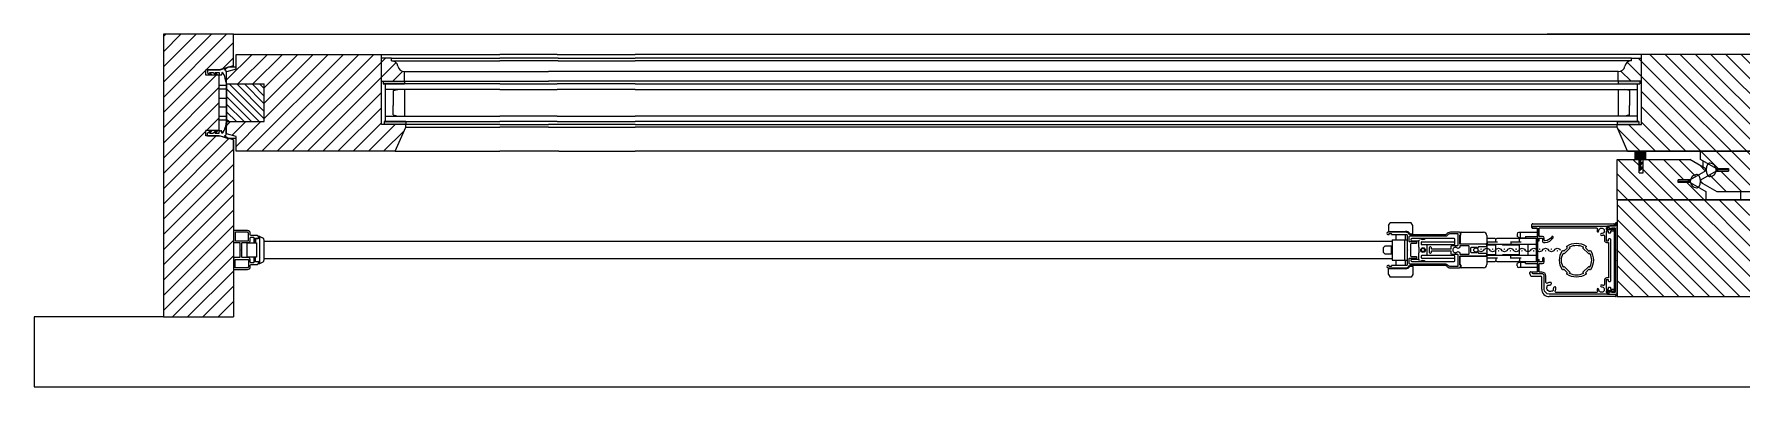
# Model space of a CAD drawing. Header units: inches. Extents: x 1985 to 11287, y 379 to 3234.
# Drawn here: x 8223.79 to 8263.44, y 1878.52 to 1886.7 of the extents above; entities that cross this region are included whole.
import ezdxf

# ---------------------------------------------------------------- set-up
doc = ezdxf.new("R2010")
doc.units = ezdxf.units.IN
doc.header["$MEASUREMENT"] = 0
doc.layers.get('0').update_dxf_attribs({"linetype": 'CONTINUOUS'})
for name, color, linetype in [('glass 99', 6, 'CONTINUOUS'), ('glazing tape 99', 7, 'CONTINUOUS'), ('hardware 99', 94, 'CONTINUOUS'), ('hatch 99', 1, 'CONTINUOUS'), ('screen 99', 4, 'CONTINUOUS'), ('weatherstripping 99', 5, 'CONTINUOUS'), ('wood detail 99', 7, 'CONTINUOUS')]:
    doc.layers.add(name, color=color, linetype=linetype)

# ---------------------------------------------------------------- blocks, each defined once
blk = doc.blocks.new('_Screen01')
for centre in [(5.2, 0.5), (1.7, -0.5)]:
    blk.add_circle(centre, 0.1)
for centre, start, end in [((1.7, -1), 30, 150), ((5.2, 1), 210, 330)]:
    blk.add_arc(centre, 2, start, end)

msp = doc.modelspace()

# ---------------------------------------------------------------- hatches: boundary and pattern name
at = {"layer": 'glazing tape 99'}
h = msp.add_hatch(color=7, dxfattribs=at)
h.paths.add_polyline_path([(8232.392938, 1885.609675), (8231.892938, 1885.609675), (8231.892938, 1885.547175), (8232.392938, 1885.547175)])
h.paths.add_polyline_path([(8232.416438, 1884.672175), (8231.916438, 1884.672175), (8231.916438, 1884.609675), (8232.416438, 1884.609675)])
h = msp.add_hatch(color=7, dxfattribs=at)
h.paths.add_polyline_path([(8261.064936, 1885.609675), (8260.564936, 1885.609675), (8260.564936, 1885.547175), (8261.064936, 1885.547175)])
h.paths.add_polyline_path([(8261.041436, 1884.672175), (8260.541436, 1884.672175), (8260.541436, 1884.609675), (8261.041436, 1884.609675)])
at = {"layer": 'hardware 99'}
h = msp.add_hatch(dxfattribs=at)
h.set_pattern_fill('ANSI31', color=256, style=0)
h.set_pattern_definition([(135, (7909.18051, 589.83061), (0.088388348, 0.088388348), [])])
h.paths.add_polyline_path([(8228.256938, 1884.672175), (8229.131938, 1884.672175), (8229.131938, 1885.547175), (8228.256938, 1885.547175)])
at = {"layer": 'hatch 99'}
h = msp.add_hatch(dxfattribs=at)
h.set_pattern_fill('ANSI31', color=256, scale=2, style=0)
h.set_pattern_definition([(45, (8615.74428, 669.7629), (-0.176776695, 0.176776695), [])])
h.paths.add_polyline_path([(8232.392938, 1885.836175, -0.380557848), (8232.236209, 1885.963987, 0.35125577), (8232.096001, 1886.086175), (8232.083738, 1886.086175), (8232.083738, 1886.148675), (8231.853923, 1886.148675), (8231.853923, 1885.609675), (8232.392938, 1885.609675)], flags=17)
h.paths.add_polyline_path([(8231.853923, 1886.234675), (8228.478938, 1886.234675), (8228.478938, 1885.890928), (8228.256938, 1885.828418), (8228.256938, 1885.547175), (8229.131938, 1885.547175), (8229.131938, 1884.672175), (8228.256938, 1884.672175), (8228.256938, 1884.390933), (8228.478938, 1884.328423), (8228.478938, 1883.984675), (8232.175366, 1883.984675), (8232.416438, 1884.547175), (8232.416438, 1884.609675), (8231.853923, 1884.609675)])
h.paths.add_polyline_path([(8228.088438, 1885.753175), (8227.775938, 1885.753175), (8227.775938, 1885.878175), (8228.088438, 1885.878175), (8228.416438, 1885.96905), (8228.416438, 1886.703425), (8226.791438, 1886.703425), (8226.791438, 1880.140925), (8228.416438, 1880.140925), (8228.416438, 1884.2503), (8228.088438, 1884.341175), (8227.818381, 1884.341175), (8227.775938, 1884.341175), (8227.775938, 1884.466175), (8228.088438, 1884.466175)])
h = msp.add_hatch(dxfattribs=at)
h.set_pattern_fill('ANSI31', color=256, scale=2, style=0)
h.set_pattern_definition([(135, (7913.6805, 589.8306), (0.176776695, 0.176776695), [])])
h.paths.add_polyline_path([(8260.564936, 1885.836175, 0.375199902), (8260.721186, 1885.961175, -0.350781059), (8260.864314, 1886.086175), (8260.877436, 1886.086175), (8260.877436, 1886.148675), (8261.103951, 1886.148675), (8261.103951, 1885.609675), (8260.564936, 1885.609675)], flags=17)
h.paths.add_polyline_path([(8261.103951, 1886.234675), (8264.541436, 1886.234675), (8264.541436, 1883.984675), (8260.782508, 1883.984675), (8260.541436, 1884.547175), (8260.541436, 1884.609675), (8261.103951, 1884.609675)])
h.paths.add_polyline_path([(8262.478936, 1883.797179), (8262.478936, 1883.984675), (8264.541436, 1883.984675), (8264.541436, 1883.047175), (8262.853943, 1883.047175), (8262.478936, 1883.263686), (8262.478936, 1883.313923), (8262.843322, 1883.524301), (8263.124646, 1883.524301), (8263.124646, 1883.586801), (8262.843322, 1883.586801)])
h.paths.add_polyline_path([(8260.541436, 1883.797175), (8261.053789, 1883.797175), (8261.053789, 1883.483569), (8261.147789, 1883.483569), (8261.147789, 1883.797175), (8262.228943, 1883.797175), (8262.603936, 1883.580673), (8262.603936, 1883.530429), (8262.239556, 1883.320054), (8261.958226, 1883.320054), (8261.958226, 1883.257554), (8262.239556, 1883.257554), (8262.603936, 1883.047179), (8262.603936, 1882.859675), (8260.541436, 1882.859675)])
h.paths.add_polyline_path([(8260.541436, 1882.859675), (8263.978922, 1882.859675), (8263.978922, 1881.234675), (8264.541436, 1881.234675), (8264.541436, 1881.172175), (8264.300365, 1880.609675), (8260.541436, 1880.609675)])
h.paths.add_polyline_path([(8263.978922, 1882.773675), (8264.208736, 1882.773675), (8264.208736, 1882.711175), (8264.220999, 1882.711175, -0.35125577), (8264.361207, 1882.588987, 0.380557848), (8264.517936, 1882.461175), (8264.517936, 1882.234675), (8263.978922, 1882.234675)], flags=17)
at = {"layer": 'weatherstripping 99'}
h = msp.add_hatch(dxfattribs=at)
h.set_pattern_fill('ANSI36', color=256, scale=0.125, angle=315, style=0)
h.set_pattern_definition([(90, (6670.988337, 2071.619478), (0.015625, 0.02734375), [0.0390625, -0.0078125, 0, -0.0078125])])
h.paths.add_polyline_path([(8261.210289, 1883.981509), (8261.210289, 1883.827069), (8260.960289, 1883.827069), (8260.960289, 1883.994611)])
msp.add_hatch(color=256, dxfattribs=at).paths.add_polyline_path([(8261.210289, 1883.827069), (8261.210289, 1883.796095), (8261.114768, 1883.796077), (8261.085041, 1883.762487), (8261.085041, 1883.702693), (8261.147289, 1883.746229), (8261.147289, 1883.717932), (8261.085041, 1883.674396), (8261.085041, 1883.595508), (8261.147289, 1883.639044), (8261.147289, 1883.610747), (8261.068541, 1883.544222), (8261.053789, 1883.544222), (8261.053789, 1883.796065), (8260.960289, 1883.796047), (8260.960289, 1883.827069)])

# ---------------------------------------------------------------- linework, layer by layer
at = {"layer": 'glass 99', "color": 6}
for p, q in [((8234.599212, 1885.547175), (8231.892938, 1885.547175)), ((8231.947623, 1884.672175), (8231.947623, 1885.547175)), ((8234.599212, 1885.547175), (8235.931306, 1885.547175)), ((8237.745542, 1885.547175), (8235.931306, 1885.547175)), ((8237.745542, 1885.547175), (8261.064936, 1885.547175)), ((8261.010251, 1884.672175), (8261.010251, 1885.547175)), ((8234.599212, 1885.422175), (8231.947623, 1885.422175)), ((8232.128557, 1885.392184), (8232.23634, 1885.422175)), ((8232.128557, 1885.392184), (8232.128557, 1885.047175)), ((8232.392938, 1885.422175), (8232.392938, 1884.797175)), ((8234.599212, 1885.422175), (8235.931306, 1885.422175)), ((8237.745542, 1885.422175), (8235.931306, 1885.422175)), ((8237.745542, 1885.422175), (8261.010251, 1885.422175)), ((8260.562562, 1885.422175), (8260.562562, 1884.797175)), ((8260.826942, 1885.392184), (8260.71916, 1885.422175)), ((8260.826942, 1885.392184), (8260.826942, 1885.047175)), ((8231.947623, 1884.797175), (8234.599212, 1884.797175)), ((8232.128557, 1884.827167), (8232.128557, 1885.047175)), ((8232.128557, 1884.827167), (8232.23634, 1884.797175)), ((8235.931306, 1884.797175), (8234.599212, 1884.797175)), ((8235.931306, 1884.797175), (8237.745542, 1884.797175)), ((8261.010251, 1884.797175), (8237.745542, 1884.797175)), ((8260.826942, 1884.827167), (8260.71916, 1884.797175)), ((8260.826942, 1884.827167), (8260.826942, 1885.047175)), ((8231.916438, 1884.672175), (8234.599212, 1884.672175)), ((8235.931306, 1884.672175), (8234.599212, 1884.672175)), ((8235.931306, 1884.672175), (8237.745542, 1884.672175)), ((8261.041436, 1884.672175), (8237.745542, 1884.672175))]:
    msp.add_line(p, q, dxfattribs=at)
at = {"layer": 'glazing tape 99', "color": 7}
for p, q in [((8231.892938, 1885.609675), (8231.892938, 1885.547175)), ((8232.392938, 1885.609675), (8232.392938, 1885.547175)), ((8260.564936, 1885.609675), (8260.564936, 1885.547175)), ((8261.064936, 1885.609675), (8261.064936, 1885.547175))]:
    msp.add_line(p, q, dxfattribs=at)
at = {"layer": 'glazing tape 99'}
for p, q in [((8231.892938, 1885.547175), (8232.392938, 1885.547175)), ((8260.564936, 1885.547175), (8261.064936, 1885.547175)), ((8231.916438, 1884.672175), (8231.916438, 1884.609675)), ((8232.416438, 1884.672175), (8231.916438, 1884.672175)), ((8232.416438, 1884.672175), (8232.416438, 1884.609675)), ((8260.541436, 1884.672175), (8260.541436, 1884.609675)), ((8260.541436, 1884.672175), (8261.041436, 1884.672175)), ((8261.041436, 1884.672175), (8261.041436, 1884.609675))]:
    msp.add_line(p, q, dxfattribs=at)
at = {"layer": 'hardware 99'}
for p, q in [((8228.478938, 1885.934675), (8228.292366, 1885.934675)), ((8228.256938, 1885.547175), (8228.256938, 1884.672175)), ((8228.256938, 1885.514675), (8228.088438, 1885.514675)), ((8228.256938, 1885.424675), (8228.088438, 1885.424675)), ((8228.256938, 1885.209675), (8228.088438, 1885.209675)), ((8228.256938, 1885.009675), (8228.088438, 1885.009675)), ((8228.256938, 1884.794675), (8228.088438, 1884.794675)), ((8228.256938, 1884.704675), (8228.088438, 1884.704675)), ((8228.478938, 1884.284675), (8228.292366, 1884.284675))]:
    msp.add_line(p, q, dxfattribs=at)
at = {"layer": 'screen 99'}
for p, q in [((8228.928248, 1881.960066), (8228.99124, 1881.960066)), ((8228.928248, 1881.960066), (8228.928248, 1881.861641)), ((8229.010925, 1881.979751), (8229.010925, 1881.995499)), ((8229.027727, 1882.006204), (8229.094937, 1881.974863)), ((8229.03061, 1881.397075), (8229.03061, 1881.987625)), ((8255.229503, 1882.263215), (8255.268873, 1882.32227)), ((8255.229503, 1882.263215), (8255.229503, 1882.137231)), ((8255.241314, 1882.12542), (8255.62714, 1882.12542)), ((8255.760998, 1882.32227), (8255.268873, 1882.32227)), ((8255.406668, 1882.12542), (8255.406668, 1882.105735)), ((8255.406668, 1882.050617), (8255.406668, 1881.92857)), ((8255.623203, 1882.12542), (8255.623203, 1882.105735)), ((8255.623203, 1882.050617), (8255.623203, 1881.92857)), ((8255.74623, 1882.066365), (8255.788557, 1882.066365)), ((8255.800368, 1882.263215), (8255.760998, 1882.32227)), ((8256.757059, 1881.956129), (8255.772809, 1881.956129)), ((8255.800368, 1882.078176), (8255.800368, 1882.263215)), ((8256.879106, 1882.105735), (8257.43816, 1882.105735)), ((8256.894854, 1882.019121), (8256.894854, 1881.853767)), ((8256.914539, 1882.045532), (8256.914539, 1882.08605)), ((8257.5169, 1882.026995), (8257.5169, 1881.357705)), ((8257.706796, 1881.956129), (8257.5169, 1881.956129)), ((8258.257976, 1881.956129), (8257.746166, 1881.956129)), ((8258.218606, 1882.062428), (8258.218606, 1882.003373)), ((8258.277661, 1881.971877), (8258.218606, 1882.003373)), ((8258.691046, 1882.101798), (8258.257976, 1882.101798)), ((8258.277661, 1881.971877), (8258.415456, 1881.971877)), ((8258.297346, 1881.971877), (8258.297346, 1882.101798)), ((8258.651676, 1881.960066), (8258.297346, 1881.960066)), ((8258.30522, 1881.971877), (8258.30522, 1881.960066)), ((8258.364275, 1881.960066), (8258.364275, 1881.971877)), ((8258.415456, 1882.003373), (8258.691046, 1882.003373)), ((8258.415456, 1882.003373), (8258.415456, 1881.971877)), ((8258.561125, 1882.215971), (8258.561125, 1882.2829)), ((8258.58081, 1882.302585), (8260.462696, 1882.302585)), ((8258.58081, 1882.196286), (8258.691046, 1882.196286)), ((8258.691046, 1882.196286), (8258.691046, 1881.188414)), ((8258.691046, 1881.200225), (8258.691046, 1882.184475)), ((8260.320964, 1882.255341), (8260.373555, 1882.255341)), ((8260.320964, 1882.255341), (8260.320964, 1882.172664)), ((8260.320964, 1882.172664), (8260.454822, 1882.172664)), ((8260.464412, 1882.26329), (8260.373555, 1882.255341)), ((8260.474507, 1882.152979), (8260.474507, 1880.759281)), ((8228.731398, 1881.841956), (8228.731398, 1881.542744)), ((8228.751083, 1881.861641), (8228.95187, 1881.861641)), ((8228.95187, 1881.861641), (8228.95187, 1881.523059)), ((8229.129035, 1881.46336), (8229.129035, 1881.921341)), ((8255.119267, 1881.751405), (8255.158637, 1881.790775)), ((8255.119267, 1881.633295), (8255.158637, 1881.593925)), ((8255.296432, 1881.790775), (8255.296432, 1881.593925)), ((8255.320054, 1881.92857), (8255.320054, 1881.45613)), ((8255.320054, 1881.92857), (8255.66651, 1881.92857)), ((8255.607455, 1881.92857), (8255.607455, 1881.45613)), ((8255.753124, 1881.936444), (8255.753124, 1881.92857)), ((8255.772809, 1881.908885), (8255.930289, 1881.908885)), ((8255.930289, 1881.908885), (8255.950255, 1881.92857)), ((8255.930289, 1881.908885), (8255.930289, 1881.759279)), ((8255.946037, 1881.759279), (8255.930289, 1881.759279)), ((8255.930289, 1881.625421), (8255.930289, 1881.475815)), ((8255.930289, 1881.625421), (8255.946037, 1881.625421)), ((8255.946037, 1881.625421), (8255.946037, 1881.759279)), ((8255.989344, 1881.861641), (8255.989344, 1881.838019)), ((8256.009029, 1881.881326), (8256.757059, 1881.881326)), ((8256.009029, 1881.818334), (8256.757059, 1881.818334)), ((8256.757059, 1881.566366), (8256.009029, 1881.566366)), ((8256.127139, 1881.566366), (8256.127139, 1881.818334)), ((8256.776744, 1881.838019), (8256.776744, 1881.936444)), ((8256.914539, 1881.834082), (8257.497215, 1881.834082)), ((8258.651676, 1881.818334), (8257.5169, 1881.818334)), ((8257.726481, 1881.806523), (8257.5169, 1881.806523)), ((8257.726481, 1881.578177), (8257.5169, 1881.578177)), ((8258.651676, 1881.566366), (8257.5169, 1881.566366)), ((8257.525694, 1881.8892), (8257.525694, 1881.838019)), ((8257.525694, 1881.881326), (8257.765851, 1881.881326)), ((8257.726481, 1881.881326), (8257.726481, 1881.936444)), ((8257.726481, 1881.566366), (8257.726481, 1881.818334)), ((8257.876087, 1881.818334), (8257.876087, 1881.806523)), ((8258.277661, 1881.806523), (8257.876087, 1881.806523)), ((8258.277661, 1881.578177), (8257.876087, 1881.578177)), ((8257.876087, 1881.578177), (8257.876087, 1881.566366)), ((8258.076874, 1881.8892), (8258.076874, 1881.838019)), ((8258.076874, 1881.881326), (8258.317031, 1881.881326)), ((8258.277661, 1881.881326), (8258.277661, 1881.940381)), ((8258.277661, 1881.566366), (8258.277661, 1881.818334)), ((8258.474511, 1881.566366), (8258.474511, 1881.818334)), ((8258.671361, 1881.444319), (8258.671361, 1881.940381)), ((8258.707403, 1881.908885), (8258.730416, 1881.908885)), ((8228.95187, 1881.523059), (8228.751083, 1881.523059)), ((8228.928248, 1881.424634), (8228.928248, 1881.523059)), ((8228.928248, 1881.424634), (8228.99124, 1881.424634)), ((8229.010925, 1881.404949), (8229.010925, 1881.389201)), ((8229.027727, 1881.378497), (8229.094937, 1881.409838)), ((8255.229503, 1881.121485), (8255.229503, 1881.247469)), ((8255.62714, 1881.25928), (8255.241314, 1881.25928)), ((8255.320054, 1881.45613), (8255.66651, 1881.45613)), ((8255.406668, 1881.45613), (8255.406668, 1881.334083)), ((8255.406668, 1881.278965), (8255.406668, 1881.25928)), ((8255.623203, 1881.45613), (8255.623203, 1881.334083)), ((8255.623203, 1881.278965), (8255.623203, 1881.25928)), ((8255.74623, 1881.318335), (8255.788557, 1881.318335)), ((8255.753124, 1881.45613), (8255.753124, 1881.448256)), ((8255.930289, 1881.475815), (8255.772809, 1881.475815)), ((8255.772809, 1881.428571), (8256.757059, 1881.428571)), ((8255.800368, 1881.306524), (8255.800368, 1881.121485)), ((8255.930289, 1881.475815), (8255.950255, 1881.45613)), ((8255.989344, 1881.546681), (8255.989344, 1881.523059)), ((8256.009029, 1881.503374), (8256.757059, 1881.503374)), ((8256.776744, 1881.448256), (8256.776744, 1881.546681)), ((8257.43816, 1881.278965), (8256.879106, 1881.278965)), ((8256.894854, 1881.365579), (8256.894854, 1881.530933)), ((8256.914539, 1881.550618), (8257.497215, 1881.550618)), ((8256.914539, 1881.339169), (8256.914539, 1881.29865)), ((8257.5169, 1881.428571), (8257.706796, 1881.428571)), ((8257.525694, 1881.4955), (8257.525694, 1881.546681)), ((8257.765851, 1881.503374), (8257.525694, 1881.503374)), ((8257.726481, 1881.503374), (8257.726481, 1881.448256)), ((8257.746166, 1881.428571), (8258.257976, 1881.428571)), ((8258.076874, 1881.4955), (8258.076874, 1881.546681)), ((8258.317031, 1881.503374), (8258.076874, 1881.503374)), ((8258.277661, 1881.412823), (8258.218606, 1881.381327)), ((8258.218606, 1881.322272), (8258.218606, 1881.381327)), ((8258.691046, 1881.282902), (8258.257976, 1881.282902)), ((8258.277661, 1881.503374), (8258.277661, 1881.444319)), ((8258.277661, 1881.412823), (8258.415456, 1881.412823)), ((8258.297346, 1881.424634), (8258.651676, 1881.424634)), ((8258.297346, 1881.412823), (8258.297346, 1881.282902)), ((8258.30522, 1881.424634), (8258.30522, 1881.412823)), ((8258.364275, 1881.412823), (8258.364275, 1881.424634)), ((8258.415456, 1881.381327), (8258.415456, 1881.412823)), ((8258.415456, 1881.381327), (8258.691046, 1881.381327)), ((8258.513881, 1881.14117), (8258.513881, 1881.168729)), ((8258.533566, 1881.188414), (8258.691046, 1881.188414)), ((8258.707403, 1881.475815), (8258.730416, 1881.475815)), ((8255.229503, 1881.121485), (8255.268873, 1881.06243)), ((8255.760998, 1881.06243), (8255.268873, 1881.06243)), ((8255.800368, 1881.121485), (8255.760998, 1881.06243)), ((8258.572936, 1881.082115), (8258.769786, 1881.082115)), ((8258.789471, 1880.78684), (8258.789471, 1881.06243)), ((8260.502066, 1880.609675), (8258.966636, 1880.609675)), ((8260.320964, 1880.739596), (8260.320964, 1880.656919)), ((8260.320964, 1880.739596), (8260.454822, 1880.739596)), ((8260.412925, 1880.656919), (8260.320964, 1880.656919)), ((8260.503782, 1880.64897), (8260.412925, 1880.656919))]:
    msp.add_line(p, q, dxfattribs=at)
for points in [[(8228.829823, 1881.987625), (8228.881004, 1881.987625, -0.414213562), (8228.892815, 1881.975814), (8228.892815, 1881.877389, 0.414213562), (8228.900689, 1881.869515), (8228.920374, 1881.869515, 0.414213562), (8228.928248, 1881.877389), (8228.928248, 1881.956129, -0.414213562), (8228.940059, 1881.96794), (8228.995177, 1881.96794, 0.414213562), (8229.006988, 1881.979751), (8229.006988, 1881.987625, 0.414213562), (8228.967618, 1882.026995), (8228.829823, 1882.026995, -0.414213562), (8228.810138, 1882.04668), (8228.810138, 1882.078176, 0.414213562), (8228.743209, 1882.145105), (8228.443997, 1882.145105, 0.414213562), (8228.416438, 1882.117546), (8228.416438, 1881.897074, 0.414213562), (8228.443997, 1881.869515), (8228.554233, 1881.869515, -0.414213562), (8228.566044, 1881.857704), (8228.566044, 1881.526996, -0.414213562), (8228.554233, 1881.515185), (8228.443997, 1881.515185, 0.414213562), (8228.416438, 1881.487626), (8228.416438, 1881.267154, 0.414213562), (8228.443997, 1881.239595), (8228.743209, 1881.239595, 0.414213562), (8228.810138, 1881.306524), (8228.810138, 1881.33802, -0.414213562), (8228.829823, 1881.357705), (8228.967618, 1881.357705, 0.414213562), (8229.006988, 1881.397075), (8229.006988, 1881.404949, 0.414213562), (8228.995177, 1881.41676), (8228.940059, 1881.41676, -0.414213562), (8228.928248, 1881.428571), (8228.928248, 1881.507311, 0.414213562), (8228.920374, 1881.515185), (8228.900689, 1881.515185, 0.414213562), (8228.892815, 1881.507311), (8228.892815, 1881.408886, -0.414213562), (8228.881004, 1881.397075), (8228.821949, 1881.397075, -0.414213562), (8228.810138, 1881.408886), (8228.810138, 1881.475815, 0.414213562), (8228.770768, 1881.515185), (8228.625099, 1881.515185, -0.414213562), (8228.613288, 1881.526996), (8228.613288, 1881.674493, 0.131652498), (8228.612233, 1881.67843), (8228.606469, 1881.688413, -0.267949192), (8228.606469, 1881.696287), (8228.612233, 1881.706271, 0.131652498), (8228.613288, 1881.710208), (8228.613288, 1881.857704, -0.414213562), (8228.625099, 1881.869515), (8228.770768, 1881.869515, 0.414213562), (8228.810138, 1881.908885), (8228.810138, 1881.975814, -0.414213562), (8228.821949, 1881.987625), (8228.881004, 1881.987625)], [(8258.707403, 1881.908885), (8258.692101, 1881.935389, -0.131652498), (8258.691046, 1881.939326), (8258.691046, 1882.184475, 0.414213562), (8258.679235, 1882.196286), (8258.592621, 1882.196286, -0.414213562), (8258.572936, 1882.215971), (8258.572936, 1882.223845, -0.414213562), (8258.592621, 1882.24353), (8260.293405, 1882.24353, -0.939220534), (8260.295866, 1882.204315, 0.377964473), (8260.285531, 1882.192596), (8260.285531, 1882.176601, 0.414213562), (8260.297342, 1882.16479), (8260.419389, 1882.16479, 0.414213562), (8260.427263, 1882.172664), (8260.427263, 1882.188412, -0.414213562), (8260.435137, 1882.196286), (8260.443011, 1882.196286, -0.414213562), (8260.482381, 1882.156916), (8260.482381, 1882.141168, -0.414213562), (8260.47057, 1882.129357), (8260.395767, 1882.129357, 0.414213562), (8260.383956, 1882.117546), (8260.383956, 1882.093924, -0.414213562), (8260.372145, 1882.082113), (8260.356397, 1882.082113, -0.414213562), (8260.344586, 1882.093924), (8260.344586, 1882.117546, 0.414213562), (8260.332775, 1882.129357), (8260.297342, 1882.129357, 0.414213562), (8260.285531, 1882.117546), (8260.285531, 1881.920696, 0.414213562), (8260.297342, 1881.908885), (8260.332775, 1881.908885, 0.414213562), (8260.344586, 1881.920696), (8260.344586, 1881.944318, -0.414213562), (8260.356397, 1881.956129), (8260.372145, 1881.956129, -0.414213562), (8260.383956, 1881.944318), (8260.383956, 1880.967942, -0.414213562), (8260.372145, 1880.956131), (8260.356397, 1880.956131, -0.414213562), (8260.344586, 1880.967942), (8260.344586, 1880.991564, 0.414213562), (8260.332775, 1881.003375), (8260.297342, 1881.003375, 0.414213562), (8260.285531, 1880.991564), (8260.285531, 1880.794714, 0.414213562), (8260.297342, 1880.782903), (8260.332775, 1880.782903, 0.414213562), (8260.344586, 1880.794714), (8260.344586, 1880.818336, -0.414213562), (8260.356397, 1880.830147), (8260.372145, 1880.830147, -0.414213562), (8260.383956, 1880.818336), (8260.383956, 1880.794714, 0.414213562), (8260.395767, 1880.782903), (8260.47057, 1880.782903, -0.414213562), (8260.482381, 1880.771092), (8260.482381, 1880.755344, -0.414213562), (8260.443011, 1880.715974), (8260.435137, 1880.715974, -0.414213562), (8260.427263, 1880.723848), (8260.427263, 1880.739596, 0.414213562), (8260.419389, 1880.74747), (8260.297342, 1880.74747, 0.414213562), (8260.285531, 1880.735659), (8260.285531, 1880.719664, 0.377964473), (8260.295866, 1880.707946, -0.939220534), (8260.293405, 1880.66873), (8258.966636, 1880.66873, -0.414213562), (8258.848526, 1880.78684), (8258.848526, 1881.082115, 0.414213562), (8258.789471, 1881.14117), (8258.592621, 1881.14117, -0.414213562), (8258.572936, 1881.160855), (8258.572936, 1881.168729, -0.414213562), (8258.592621, 1881.188414), (8258.679235, 1881.188414, 0.414213562), (8258.691046, 1881.200225), (8258.691046, 1881.445374, -0.131652498), (8258.692101, 1881.449311), (8258.707403, 1881.475815)], [(8258.730416, 1881.908885), (8258.730416, 1881.956129, -0.414213562), (8258.742227, 1881.96794), (8258.797345, 1881.96794, -0.414213562), (8258.809156, 1881.956129), (8258.809156, 1881.8892, 0.414213562), (8258.828841, 1881.869515), (8258.868211, 1881.869515, 0.267949192), (8259.055736, 1881.977783, 1), (8259.021641, 1881.997468, -0.267949192), (8258.868211, 1881.908885), (8258.860337, 1881.908885, -0.414213562), (8258.848526, 1881.920696), (8258.848526, 1881.96794, 0.414213562), (8258.809156, 1882.00731), (8258.742227, 1882.00731, -0.414213562), (8258.730416, 1882.019121), (8258.730416, 1882.192349, -0.414213562), (8258.742227, 1882.20416), (8260.064568, 1882.20416, -0.533909272), (8260.082769, 1882.176976, 0.104861434), (8260.07494, 1882.134405, 1), (8260.114296, 1882.135472, -2.509845705), (8260.177473, 1882.072295, 1), (8260.176406, 1882.032939, 0.104861434), (8260.218977, 1882.040768, -0.533909272), (8260.246161, 1882.022567), (8260.246161, 1881.920696, 0.414213562), (8260.297342, 1881.869515), (8260.332775, 1881.869515, -0.414213562), (8260.344586, 1881.857704), (8260.344586, 1881.054556, -0.414213562), (8260.332775, 1881.042745), (8260.297342, 1881.042745, 0.414213562)], [(8260.297342, 1881.042745, 0.414213562), (8260.246161, 1880.991564), (8260.246161, 1880.889693, -0.533909272), (8260.218977, 1880.871493, 0.104861434), (8260.176406, 1880.879322, 1), (8260.177473, 1880.839966, -2.509845705), (8260.114296, 1880.776789, 1), (8260.07494, 1880.777856, 0.104861434), (8260.082769, 1880.735284, -0.533909272), (8260.064568, 1880.7081), (8259.118137, 1880.7081, -0.582317023), (8259.101238, 1880.73788, 0.158043159), (8259.119655, 1880.818359, 0.465926262), (8259.094952, 1880.835633), (8259.075587, 1880.830444, 0.353997292), (8259.061023, 1880.810408, -0.121062731), (8259.054315, 1880.775344, 0.159587181), (8259.052928, 1880.763169, -0.538815906), (8259.029678, 1880.739919, 0.159587181), (8259.017503, 1880.738531, -0.695482376), (8258.918327, 1880.837707, 0.159587181), (8258.919715, 1880.849882, -0.538815906), (8258.942965, 1880.873132, 0.159587181), (8258.95514, 1880.874519, -0.121062731), (8258.990204, 1880.881228, 0.353997292), (8259.01024, 1880.895791), (8259.015429, 1880.915157, 0.465926262), (8258.998155, 1880.939859, 0.158043159), (8258.917676, 1880.921442, -0.582317023), (8258.887896, 1880.938341), (8258.887896, 1881.082115, 0.414213562), (8258.789471, 1881.18054), (8258.742227, 1881.18054, -0.414213562), (8258.730416, 1881.192351), (8258.730416, 1881.365579, -0.414213562), (8258.742227, 1881.37739), (8258.809156, 1881.37739, 0.414213562), (8258.848526, 1881.41676), (8258.848526, 1881.4955, 1), (8258.809156, 1881.4955), (8258.809156, 1881.428571, -0.414213562), (8258.797345, 1881.41676), (8258.742227, 1881.41676, -0.414213562), (8258.730416, 1881.428571), (8258.730416, 1881.475815, -0.414213562)]]:
    msp.add_lwpolyline(points, format="xyb", dxfattribs=at)
for points in [[(8228.743209, 1882.105735), (8228.467619, 1882.105735, 0.414213562), (8228.455808, 1882.093924), (8228.455808, 1881.920696, 0.414213562), (8228.467619, 1881.908885), (8228.758957, 1881.908885, 0.414213562), (8228.770768, 1881.920696), (8228.770768, 1882.078176, 0.414213562)], [(8257.16257, 1881.625421, -0.414213562), (8257.142885, 1881.645106), (8257.142885, 1881.739594, -0.414213562), (8257.16257, 1881.759279), (8257.270446, 1881.759279, -0.323907171), (8257.281666, 1881.751159, 0.852497554), (8257.32005, 1881.757311), (8257.32005, 1881.763216, -0.414213562), (8257.331861, 1881.775027), (8257.505089, 1881.775027, 0.414213562), (8257.5169, 1881.786838), (8257.5169, 1881.798649, 0.414213562), (8257.489341, 1881.826208), (8256.906665, 1881.826208, -0.414213562), (8256.88698, 1881.845893), (8256.88698, 1882.027326, -0.365977382), (8256.896822, 1882.038972, 0.365977382), (8256.906665, 1882.050617), (8256.906665, 1882.078176, 0.414213562), (8256.879106, 1882.105735), (8256.670445, 1882.105735, 0.245392684), (8256.573518, 1882.055117, -0.245392684), (8256.557363, 1882.04668), (8255.740222, 1882.04668, -0.245392684), (8255.724067, 1882.055117, 0.245392684), (8255.62714, 1882.105735), (8255.221629, 1882.105735, 1), (8255.221629, 1882.050617), (8255.241314, 1882.050617, 0.414213562), (8255.249188, 1882.058491), (8255.249188, 1882.066365, -0.414213562), (8255.257062, 1882.074239), (8255.292495, 1882.074239, -0.414213562), (8255.300369, 1882.066365), (8255.300369, 1882.058491, 0.414213562), (8255.308243, 1882.050617), (8255.654699, 1882.050617, -0.414213562), (8255.66651, 1882.038806), (8255.66651, 1881.710208, 0.131652498), (8255.667565, 1881.706271), (8255.673329, 1881.696287, -0.267949192), (8255.673329, 1881.688413), (8255.667565, 1881.67843, 0.131652498), (8255.66651, 1881.674493), (8255.66651, 1881.345894, -0.414213562), (8255.654699, 1881.334083), (8255.308243, 1881.334083, 0.414213562), (8255.300369, 1881.326209), (8255.300369, 1881.318335, -0.414213562), (8255.292495, 1881.310461), (8255.257062, 1881.310461, -0.414213562), (8255.249188, 1881.318335), (8255.249188, 1881.326209, 0.414213562), (8255.241314, 1881.334083), (8255.221629, 1881.334083, 1), (8255.221629, 1881.278965), (8255.62714, 1881.278965, 0.245392684), (8255.724067, 1881.329584, -0.245392684), (8255.740222, 1881.33802), (8256.557363, 1881.33802, -0.245392684), (8256.573518, 1881.329584, 0.245392684), (8256.670445, 1881.278965), (8256.879106, 1881.278965, 0.414213562), (8256.906665, 1881.306524), (8256.906665, 1881.334083, 0.365977382), (8256.896822, 1881.345729, -0.365977382), (8256.88698, 1881.357375), (8256.88698, 1881.538807, -0.414213562), (8256.906665, 1881.558492), (8257.489341, 1881.558492, 0.414213562), (8257.5169, 1881.586051), (8257.5169, 1881.597862, 0.414213562), (8257.505089, 1881.609673), (8257.331861, 1881.609673, -0.414213562), (8257.32005, 1881.621484), (8257.32005, 1881.62739, 0.852497554), (8257.281666, 1881.633541, -0.323907171), (8257.270446, 1881.625421)], [(8256.851547, 1882.058491, 0.414213562), (8256.839736, 1882.070302), (8256.670445, 1882.070302, 0.245392684), (8256.602596, 1882.034869, -0.245392684), (8256.557363, 1882.011247), (8255.717691, 1882.011247, 0.414213562), (8255.70588, 1881.999436), (8255.70588, 1881.899043, 0.414213562), (8255.717691, 1881.887232), (8255.867297, 1881.887232, -0.414213562), (8255.886982, 1881.867547), (8255.886982, 1881.859673, -0.414213562), (8255.867297, 1881.839988), (8255.757061, 1881.839988, 0.414213562), (8255.74525, 1881.828177), (8255.74525, 1881.556524, 0.414213562), (8255.757061, 1881.544713), (8255.867297, 1881.544713, -0.414213562), (8255.886982, 1881.525028), (8255.886982, 1881.517154, -0.414213562), (8255.867297, 1881.497469), (8255.717691, 1881.497469, 0.414213562), (8255.70588, 1881.485658), (8255.70588, 1881.385264, 0.414213562), (8255.717691, 1881.373453), (8256.557363, 1881.373453, -0.245392684), (8256.602596, 1881.349831, 0.245392684), (8256.670445, 1881.314398), (8256.839736, 1881.314398, 0.414213562), (8256.851547, 1881.326209), (8256.851547, 1881.57424, 0.414213562), (8256.839736, 1881.586051), (8256.709815, 1881.586051, -0.414213562), (8256.69013, 1881.605736), (8256.69013, 1881.654949, 0.414213562), (8256.678319, 1881.66676), (8256.237375, 1881.66676, 0.414213562), (8256.225564, 1881.654949), (8256.225564, 1881.633295, -1), (8256.186194, 1881.633295), (8256.186194, 1881.751405, -1), (8256.225564, 1881.751405), (8256.225564, 1881.729752, 0.414213562), (8256.237375, 1881.717941), (8256.678319, 1881.717941, 0.414213562), (8256.69013, 1881.729752), (8256.69013, 1881.778964, -0.414213562), (8256.709815, 1881.798649), (8256.839736, 1881.798649, 0.414213562), (8256.851547, 1881.81046)], [(8260.513877, 1880.66873, 0.414213562), (8260.541436, 1880.696289), (8260.541436, 1882.310459, 0.414213562), (8260.529625, 1882.32227), (8260.513877, 1882.32227, 0.414213562), (8260.502066, 1882.310459), (8260.502066, 1882.255341, -0.414213562), (8260.490255, 1882.24353), (8260.364271, 1882.24353, 0.855700792), (8260.358258, 1882.205101), (8260.40911, 1882.188789, 0.50834698), (8260.419389, 1882.196286), (8260.419389, 1882.200223, -0.414213562), (8260.427263, 1882.208097), (8260.482381, 1882.208097, -0.414213562), (8260.494192, 1882.196286), (8260.494192, 1881.710208, 0.131652498), (8260.495247, 1881.706271), (8260.501011, 1881.696287, -0.267949192), (8260.501011, 1881.688413), (8260.495247, 1881.67843, 0.131652498), (8260.494192, 1881.674493), (8260.494192, 1881.473988, 0.131652498), (8260.495247, 1881.470051), (8260.501011, 1881.460067, -0.267949192), (8260.501011, 1881.452193), (8260.495247, 1881.44221, 0.131652498), (8260.494192, 1881.438273), (8260.494192, 1880.715974, -0.414213562), (8260.482381, 1880.704163), (8260.427263, 1880.704163, -0.414213562), (8260.419389, 1880.712037), (8260.419389, 1880.715974, 0.50834698), (8260.40911, 1880.723472), (8260.358258, 1880.70716, 0.855700792), (8260.364271, 1880.66873)], [(8256.807615, 1881.632311, 0.125502335), (8256.83404, 1881.648771, -0.345430296), (8256.858096, 1881.652201), (8256.881074, 1881.638934, -0.267949192), (8256.88698, 1881.628706), (8256.88698, 1881.605736, 0.414213562), (8256.898791, 1881.593925), (8257.091704, 1881.593925, 0.414213562), (8257.103515, 1881.605736), (8257.103515, 1881.778964, 0.414213562), (8257.091704, 1881.790775), (8256.898791, 1881.790775, 0.414213562), (8256.88698, 1881.778964), (8256.88698, 1881.755995, -0.267949192), (8256.881074, 1881.745767), (8256.857725, 1881.732286, -0.34688676), (8256.834266, 1881.735692, 0.126823654), (8256.807615, 1881.75239, 0.774596669), (8256.769495, 1881.75239, 0.731722677), (8256.769495, 1881.632311, 0.774596669)], [(8259.818449, 1881.130918, -0.308651193), (8259.374663, 1881.130918, -0.470000501), (8259.372968, 1881.149026), (8259.380806, 1881.156863, 0.414213562), (8259.380806, 1881.173567), (8259.313992, 1881.24038, 0.414213562), (8259.297289, 1881.24038), (8259.289452, 1881.232542, -0.470000501), (8259.271344, 1881.234237, -0.308651193), (8259.271344, 1881.678024, -0.470000501), (8259.289452, 1881.679718), (8259.297289, 1881.671881, 0.414213562), (8259.313992, 1881.671881), (8259.380806, 1881.738694, 0.414213562), (8259.380806, 1881.755397), (8259.372968, 1881.763235, -0.470000501), (8259.374663, 1881.781343, -0.308651193), (8259.818449, 1881.781343, -0.470000501), (8259.820144, 1881.763235), (8259.812307, 1881.755397, 0.414213562), (8259.812307, 1881.738694), (8259.87912, 1881.671881, 0.414213562), (8259.895823, 1881.671881), (8259.903661, 1881.679718, -0.470000501), (8259.921769, 1881.678024, -0.308651193), (8259.921769, 1881.234237, -0.470000501), (8259.903661, 1881.232542), (8259.895823, 1881.24038, 0.414213562), (8259.87912, 1881.24038), (8259.812307, 1881.173567, 0.414213562), (8259.812307, 1881.156863), (8259.820144, 1881.149026, -0.470000501)], [(8259.440874, 1881.146623, -0.511162443), (8259.438845, 1881.159225), (8259.444835, 1881.165215, 0.414213562), (8259.444835, 1881.176351), (8259.316776, 1881.304409, 0.414213562), (8259.305641, 1881.304409), (8259.299651, 1881.298419, -0.511162443), (8259.287049, 1881.300448, -0.23733328), (8259.287049, 1881.611812, -0.511162443), (8259.299651, 1881.613842), (8259.305641, 1881.607852, 0.414213562), (8259.316776, 1881.607852), (8259.444835, 1881.73591, 0.414213562), (8259.444835, 1881.747046), (8259.438845, 1881.753036, -0.511162443), (8259.440874, 1881.765638, -0.23733328), (8259.752238, 1881.765638, -0.511162443), (8259.754268, 1881.753036), (8259.748278, 1881.747046, 0.414213562), (8259.748278, 1881.73591), (8259.876336, 1881.607852, 0.414213562), (8259.887472, 1881.607852), (8259.893462, 1881.613842, -0.511162443), (8259.906064, 1881.611812, -0.23733328), (8259.906064, 1881.300448, -0.511162443), (8259.893462, 1881.298419), (8259.887472, 1881.304409, 0.414213562), (8259.876336, 1881.304409), (8259.748278, 1881.176351, 0.414213562), (8259.748278, 1881.165215), (8259.754268, 1881.159225, -0.511162443), (8259.752238, 1881.146623, -0.23733328)], [(8228.743209, 1881.278965), (8228.467619, 1881.278965, -0.414213562), (8228.455808, 1881.290776), (8228.455808, 1881.464004, -0.414213562), (8228.467619, 1881.475815), (8228.758957, 1881.475815, -0.414213562), (8228.770768, 1881.464004), (8228.770768, 1881.306524, -0.414213562)]]:
    msp.add_lwpolyline(points, format="xyb", close=True, dxfattribs=at)
for points in [[(8255.320054, 1881.8892), (8229.129035, 1881.8892)], [(8255.119267, 1881.633295), (8255.119267, 1881.751405)], [(8255.158637, 1881.790775), (8255.320054, 1881.790775)], [(8255.320054, 1881.593925), (8255.158637, 1881.593925)], [(8229.129035, 1881.4955), (8255.320054, 1881.4955)]]:
    msp.add_lwpolyline(points, dxfattribs=at)
for centre, radius in [((8256.036588, 1881.69235), 0.055118), ((8256.036588, 1881.69235), 0.03937), ((8257.260995, 1881.69235), 0.049213)]:
    msp.add_circle(centre, radius, dxfattribs=at)
for centre, radius, start, end in [((8228.99124, 1881.979751), 0.019685, 270, 0), ((8229.022736, 1881.995499), 0.011811, 65, 180), ((8229.06998, 1881.921341), 0.059055, 0, 65), ((8255.241314, 1882.137231), 0.011811, 180, 270), ((8255.62714, 1881.987625), 0.137795, 37.2477809, 90), ((8255.74623, 1882.078176), 0.011811, 217.2477809, 270), ((8255.772809, 1881.936444), 0.019685, 90, 180), ((8255.788557, 1882.078176), 0.011811, 270, 0), ((8256.028714, 1882.034869), 0.098425, 233.1301024, 306.8698976), ((8256.757059, 1881.936444), 0.019685, 0, 90), ((8256.922413, 1882.019121), 0.027559, 106.6015495, 180), ((8256.934224, 1882.08605), 0.019685, 90, 180), ((8257.43816, 1882.026995), 0.07874, 0, 90), ((8257.706796, 1881.936444), 0.019685, 0, 90), ((8257.746166, 1881.936444), 0.019685, 90, 180), ((8258.257976, 1882.062428), 0.03937, 90, 180), ((8258.257976, 1881.936444), 0.019685, 0, 90), ((8258.297346, 1881.940381), 0.019685, 90, 180), ((8258.58081, 1882.2829), 0.019685, 90, 180), ((8258.58081, 1882.215971), 0.019685, 180, 270), ((8258.651676, 1881.940381), 0.019685, 0, 90), ((8260.454822, 1882.152979), 0.019685, 0, 90), ((8260.462696, 1882.2829), 0.019685, 275, 90), ((8228.751083, 1881.841956), 0.019685, 90, 180), ((8255.772809, 1881.92857), 0.019685, 180, 270), ((8256.009029, 1881.861641), 0.019685, 90, 180), ((8256.009029, 1881.838019), 0.019685, 180, 270), ((8256.009029, 1881.546681), 0.019685, 90, 180), ((8256.757059, 1881.861641), 0.019685, 0, 90), ((8256.757059, 1881.838019), 0.019685, 270, 0), ((8256.757059, 1881.546681), 0.019685, 0, 90), ((8256.914539, 1881.853767), 0.019685, 180, 270), ((8257.497215, 1881.853767), 0.019685, 270, 0), ((8258.651676, 1881.838019), 0.019685, 270, 0), ((8258.651676, 1881.546681), 0.019685, 0, 90), ((8228.751083, 1881.542744), 0.019685, 180, 270), ((8228.99124, 1881.404949), 0.019685, 0, 90), ((8229.022736, 1881.389201), 0.011811, 180, 295), ((8229.06998, 1881.46336), 0.059055, 295, 0), ((8255.241314, 1881.247469), 0.011811, 90, 180), ((8255.62714, 1881.397075), 0.137795, 270, 322.7522191), ((8255.74623, 1881.306524), 0.011811, 90, 142.7522191), ((8255.772809, 1881.45613), 0.019685, 90, 180), ((8255.772809, 1881.448256), 0.019685, 180, 270), ((8255.788557, 1881.306524), 0.011811, 0, 90), ((8256.028714, 1881.349831), 0.098425, 53.1301024, 126.8698976), ((8256.009029, 1881.523059), 0.019685, 180, 270), ((8256.757059, 1881.523059), 0.019685, 270, 0), ((8256.757059, 1881.448256), 0.019685, 270, 0), ((8256.914539, 1881.530933), 0.019685, 90, 180), ((8256.922413, 1881.365579), 0.027559, 180, 253.3984505), ((8256.934224, 1881.29865), 0.019685, 180, 270), ((8257.43816, 1881.357705), 0.07874, 270, 0), ((8257.497215, 1881.530933), 0.019685, 0, 90), ((8257.706796, 1881.448256), 0.019685, 270, 0), ((8257.746166, 1881.448256), 0.019685, 180, 270), ((8258.257976, 1881.322272), 0.03937, 180, 270), ((8258.257976, 1881.448256), 0.019685, 270, 0), ((8258.297346, 1881.444319), 0.019685, 180, 270), ((8258.533566, 1881.168729), 0.019685, 90, 180), ((8258.651676, 1881.444319), 0.019685, 270, 0), ((8258.572936, 1881.14117), 0.059055, 180, 270), ((8258.769786, 1881.06243), 0.019685, 0, 90), ((8258.966636, 1880.78684), 0.177165, 180, 270), ((8260.454822, 1880.759281), 0.019685, 270, 0), ((8260.502066, 1880.62936), 0.019685, 270, 85)]:
    msp.add_arc(centre, radius, start, end, dxfattribs=at)
at = {"layer": 'screen 99', "extrusion": (0, 0, -1)}
for centre, major_axis, ratio, start_param, end_param in [((8229.036812, 1881.987625), (0, 0.014342), 0.432412463, -1.570796327, 0), ((8257.508888, 1881.838019), (0, -0.019685), 0.853763131, 4.71238898, 6.283185307), ((8258.060068, 1881.838019), (0, -0.019685), 0.853763131, 4.71238898, 6.283185307)]:
    msp.add_ellipse(centre, major_axis=major_axis, ratio=ratio, start_param=start_param, end_param=end_param, dxfattribs=at)
at = {"layer": 'screen 99'}
for centre, major_axis, ratio, start_param, end_param in [((8257.508888, 1881.546681), (0, 0.019685), 0.853763131, 4.71238898, 6.283185307), ((8258.060068, 1881.546681), (0, 0.019685), 0.853763131, 4.71238898, 6.283185307), ((8229.036812, 1881.397075), (0, 0.014342), 0.432412463, 1.570796327, 3.141592654)]:
    msp.add_ellipse(centre, major_axis=major_axis, ratio=ratio, start_param=start_param, end_param=end_param, dxfattribs=at)
at = {"layer": 'weatherstripping 99'}
for p, q in [((8228.107514, 1885.878175), (8228.298382, 1885.936342)), ((8228.298382, 1885.936342), (8228.208937, 1885.878175)), ((8227.818284, 1885.878175), (8228.107514, 1885.878175)), ((8227.818284, 1885.878175), (8227.818284, 1885.815175)), ((8227.818284, 1885.815175), (8227.876553, 1885.756906)), ((8227.86071, 1885.815175), (8227.945445, 1885.815175)), ((8227.86071, 1885.815175), (8227.918979, 1885.756906)), ((8227.876553, 1885.756906), (8227.918979, 1885.756906)), ((8227.945445, 1885.815175), (8228.003714, 1885.756906)), ((8227.987871, 1885.815175), (8228.088284, 1885.815175)), ((8227.987871, 1885.815175), (8228.04614, 1885.756906)), ((8228.003714, 1885.756906), (8228.04614, 1885.756906)), ((8228.088284, 1885.815175), (8228.088284, 1885.776906)), ((8228.108284, 1885.756906), (8228.128284, 1885.756906)), ((8228.148284, 1885.815175), (8228.148284, 1885.776906)), ((8228.251169, 1885.578175), (8228.224029, 1885.681686)), ((8228.251169, 1885.826051), (8228.251169, 1885.578175)), ((8227.818381, 1884.404175), (8227.87665, 1884.462444)), ((8227.818381, 1884.341175), (8227.818381, 1884.404175)), ((8227.818381, 1884.341175), (8228.107611, 1884.341175)), ((8227.860808, 1884.404175), (8227.919077, 1884.462444)), ((8227.860808, 1884.404175), (8227.945542, 1884.404175)), ((8227.87665, 1884.462444), (8227.919077, 1884.462444)), ((8227.945542, 1884.404175), (8228.003811, 1884.462444)), ((8227.987968, 1884.404175), (8228.046237, 1884.462444)), ((8227.987968, 1884.404175), (8228.088381, 1884.404175)), ((8228.003811, 1884.462444), (8228.046237, 1884.462444)), ((8228.088381, 1884.404175), (8228.088381, 1884.442444)), ((8228.107611, 1884.341175), (8228.298472, 1884.282984)), ((8228.108381, 1884.462444), (8228.128381, 1884.462444)), ((8228.148381, 1884.404175), (8228.148381, 1884.442444)), ((8228.298472, 1884.282984), (8228.209034, 1884.341175)), ((8228.251266, 1884.641175), (8228.224126, 1884.537665)), ((8228.251266, 1884.3933), (8228.251266, 1884.641175)), ((8260.960289, 1883.796047), (8260.960289, 1883.994611)), ((8260.960289, 1883.994611), (8261.210289, 1883.994611)), ((8261.210289, 1883.796095), (8261.210289, 1883.994611)), ((8260.960289, 1883.827069), (8261.210289, 1883.827069)), ((8261.053789, 1883.796065), (8260.960289, 1883.796047)), ((8261.053789, 1883.796065), (8261.053789, 1883.544222)), ((8261.068541, 1883.544222), (8261.053789, 1883.544222)), ((8261.053789, 1883.544222), (8261.068541, 1883.544222)), ((8261.068541, 1883.544222), (8261.147289, 1883.610747)), ((8261.114768, 1883.796077), (8261.085041, 1883.762487)), ((8261.085041, 1883.762487), (8261.085041, 1883.702693)), ((8261.085041, 1883.702693), (8261.147289, 1883.746229)), ((8261.085041, 1883.674396), (8261.147289, 1883.717932)), ((8261.085041, 1883.674396), (8261.085041, 1883.595508)), ((8261.085041, 1883.595508), (8261.147289, 1883.639044)), ((8261.210289, 1883.796095), (8261.114768, 1883.796077)), ((8261.147289, 1883.717932), (8261.147289, 1883.746229)), ((8261.147289, 1883.610747), (8261.147289, 1883.639044)), ((8263.124646, 1883.555551), (8262.843396, 1883.555551)), ((8261.958226, 1883.288804), (8262.239476, 1883.288804))]:
    msp.add_line(p, q, dxfattribs=at)
for centre, radius, start, end in [((8228.108284, 1885.776906), 0.02, 180, 270), ((8228.128284, 1885.776906), 0.02, 270, 0), ((8228.02502, 1885.656999), 0.200534, 7.0714371, 52.0714371), ((8228.19362, 1885.822595), 0.057652, 3.4364526, 74.5927882), ((8228.108381, 1884.442444), 0.02, 90, 180), ((8228.128381, 1884.442444), 0.02, 0, 90), ((8228.025117, 1884.562352), 0.200534, 307.9285629, 352.9285629), ((8228.193717, 1884.396756), 0.057652, 285.4072118, 356.5635474), ((8262.856534, 1883.555551), 0.25, 150.0887142, 209.9112858), ((8262.694009, 1883.64905), 0.0625, 85.8019524, 150.0887142), ((8262.687146, 1883.555551), 0.15625, 274.1980476, 85.8019524), ((8262.395726, 1883.288804), 0.15625, 94.1980476, 265.8019524), ((8262.388863, 1883.382303), 0.0625, 29.9112858, 94.1980476), ((8262.388863, 1883.195306), 0.0625, 265.8019524, 330.0887142), ((8262.226339, 1883.288804), 0.25, 330.0887142, 29.9112858), ((8262.694009, 1883.462053), 0.0625, 209.9112858, 274.1980476)]:
    msp.add_arc(centre, radius, start, end, dxfattribs=at)
at = {"layer": 'wood detail 99', "color": 0}
for p, q in [((8228.416438, 1886.703425), (8226.791438, 1886.703425)), ((8227.738529, 1886.703425), (8226.791438, 1886.703425)), ((8226.791438, 1886.703425), (8226.791438, 1880.140925)), ((8260.541436, 1886.703425), (8258.916436, 1886.703425)), ((8228.478938, 1886.234675), (8231.853923, 1886.234675)), ((8226.791438, 1885.734675), (8226.791438, 1884.422175)), ((8226.791438, 1885.734675), (8226.791438, 1884.422175)), ((8226.791438, 1885.297175), (8226.791438, 1884.422175)), ((8226.791438, 1885.297175), (8226.791438, 1884.422175)), ((8232.175366, 1883.984675), (8228.478938, 1883.984675)), ((8260.782508, 1883.984675), (8264.541436, 1883.984675)), ((8260.782508, 1883.984675), (8264.541436, 1883.984675)), ((8260.541436, 1883.797175), (8261.053789, 1883.797175)), ((8261.147789, 1883.797175), (8262.228943, 1883.797175)), ((8260.541436, 1882.859675), (8263.978922, 1882.859675)), ((8260.541436, 1882.859675), (8263.978922, 1882.859675)), ((8262.853943, 1883.047175), (8264.541436, 1883.047175))]:
    msp.add_line(p, q, dxfattribs=at)
at = {"layer": 'wood detail 99'}
for p, q in [((8228.416438, 1885.96905), (8228.416438, 1886.703425)), ((8228.416438, 1886.703425), (8332.791435, 1886.703425)), ((8364.916433, 1886.703425), (8260.541436, 1886.703425)), ((8228.416438, 1885.96905), (8228.088438, 1885.878175)), ((8228.478938, 1885.890928), (8228.478938, 1886.234675)), ((8231.853923, 1886.234675), (8234.599212, 1886.234675)), ((8232.083738, 1886.148675), (8234.599212, 1886.148675)), ((8232.083738, 1886.086175), (8234.599212, 1886.086175)), ((8235.931306, 1886.234675), (8234.599212, 1886.234675)), ((8235.958091, 1886.148675), (8234.599212, 1886.148675)), ((8235.958091, 1886.086175), (8234.599212, 1886.086175)), ((8235.931306, 1886.234675), (8237.745542, 1886.234675)), ((8235.958091, 1886.148675), (8237.745542, 1886.148675)), ((8235.958091, 1886.086175), (8237.745542, 1886.086175)), ((8261.103951, 1886.234675), (8237.745542, 1886.234675)), ((8260.877436, 1886.148675), (8237.745542, 1886.148675)), ((8260.877436, 1886.086175), (8237.745542, 1886.086175)), ((8264.541436, 1886.234675), (8261.103951, 1886.234675)), ((8227.775938, 1885.753175), (8227.775938, 1885.878175)), ((8228.088438, 1885.878175), (8227.775938, 1885.878175)), ((8228.088438, 1885.753175), (8227.775938, 1885.753175)), ((8228.088438, 1884.466175), (8228.088438, 1885.753175)), ((8228.478938, 1885.890928), (8228.256938, 1885.828418)), ((8228.256938, 1884.390933), (8228.256938, 1885.828418)), ((8228.256938, 1885.547175), (8229.131938, 1885.547175)), ((8229.131938, 1884.672175), (8229.131938, 1885.547175)), ((8232.392938, 1885.836175), (8234.599212, 1885.836175)), ((8232.392938, 1885.609675), (8234.599212, 1885.609675)), ((8234.599212, 1885.836175), (8235.734877, 1885.836175)), ((8234.599212, 1885.609675), (8235.734877, 1885.609675)), ((8237.745542, 1885.836175), (8235.734877, 1885.836175)), ((8237.745542, 1885.609675), (8235.734877, 1885.609675)), ((8260.564936, 1885.836175), (8237.745542, 1885.836175)), ((8260.564936, 1885.609675), (8237.745542, 1885.609675)), ((8227.775938, 1884.341175), (8227.775938, 1884.466175)), ((8228.088438, 1884.466175), (8227.775938, 1884.466175)), ((8228.088438, 1884.341175), (8227.775938, 1884.341175)), ((8228.416438, 1884.2503), (8228.088438, 1884.341175)), ((8228.256938, 1884.672175), (8229.131938, 1884.672175)), ((8228.256938, 1884.663406), (8228.256938, 1884.563657)), ((8228.478938, 1884.328423), (8228.256938, 1884.390933)), ((8228.478938, 1883.984675), (8228.478938, 1884.328423)), ((8232.416438, 1884.609675), (8231.853923, 1884.609675)), ((8234.599212, 1884.609675), (8232.416438, 1884.609675)), ((8232.416438, 1884.547175), (8232.416438, 1884.609675)), ((8234.599212, 1884.609675), (8235.734877, 1884.609675)), ((8237.745542, 1884.609675), (8235.734877, 1884.609675)), ((8237.745542, 1884.609675), (8260.541436, 1884.609675)), ((8260.541436, 1884.547175), (8260.541436, 1884.609675)), ((8260.541436, 1884.609675), (8261.103951, 1884.609675)), ((8228.416438, 1883.984675), (8228.416438, 1884.2503)), ((8228.416438, 1884.2503), (8228.416438, 1880.140925)), ((8232.175366, 1883.984675), (8234.599212, 1883.984675)), ((8235.975948, 1883.984675), (8234.599212, 1883.984675)), ((8235.975948, 1883.984675), (8237.745542, 1883.984675)), ((8260.782508, 1883.984675), (8237.745542, 1883.984675)), ((8264.541436, 1883.984675), (8260.782508, 1883.984675)), ((8262.478936, 1883.797179), (8262.478936, 1883.984675)), ((8260.541436, 1882.859675), (8260.541436, 1883.797175)), ((8261.053789, 1883.797175), (8261.053789, 1883.544222)), ((8261.053789, 1883.483569), (8261.053789, 1883.796065)), ((8261.147789, 1883.483569), (8261.147789, 1883.797175)), ((8262.603936, 1883.580673), (8262.228943, 1883.797175)), ((8262.603936, 1883.580673), (8262.228943, 1883.797175)), ((8262.603936, 1883.580673), (8262.228943, 1883.797175)), ((8262.897449, 1883.555551), (8262.478936, 1883.797179)), ((8262.897449, 1883.555551), (8262.478936, 1883.797179)), ((8262.897449, 1883.555551), (8262.478936, 1883.797179)), ((8262.897449, 1883.555551), (8262.478936, 1883.313923)), ((8262.897449, 1883.555551), (8262.478936, 1883.313923)), ((8262.897449, 1883.555551), (8262.478936, 1883.313923)), ((8262.541438, 1883.616757), (8262.541438, 1883.761094)), ((8262.603936, 1883.530429), (8262.603936, 1883.580673)), ((8262.603936, 1883.530429), (8262.603936, 1883.580673)), ((8262.603936, 1883.530429), (8262.603936, 1883.580673)), ((8262.603936, 1883.530432), (8262.603936, 1883.58067)), ((8263.124646, 1883.586801), (8263.124646, 1883.524301)), ((8261.958226, 1883.257554), (8261.958226, 1883.320054)), ((8262.603936, 1883.530429), (8262.185429, 1883.288804)), ((8262.603936, 1883.530429), (8262.185429, 1883.288804)), ((8262.185429, 1883.288804), (8262.603936, 1883.047179)), ((8262.185429, 1883.288804), (8262.603936, 1883.047179)), ((8262.603936, 1883.530429), (8262.239556, 1883.320054)), ((8262.239556, 1883.257554), (8262.603936, 1883.047179)), ((8262.478936, 1883.313923), (8262.478936, 1883.263686)), ((8262.478936, 1883.313923), (8262.478936, 1883.263686)), ((8262.478936, 1883.313923), (8262.478936, 1883.263686)), ((8262.478936, 1883.263686), (8262.853943, 1883.047175)), ((8262.478936, 1883.263686), (8262.853943, 1883.047175)), ((8262.478936, 1883.263686), (8262.853943, 1883.047175)), ((8263.978922, 1882.859675), (8260.541436, 1882.859675)), ((8260.541436, 1882.859675), (8260.541436, 1880.609675)), ((8262.603936, 1883.047179), (8262.603936, 1882.859675)), ((8263.416438, 1882.859675), (8263.416438, 1883.047175)), ((8260.541436, 1880.609675), (8332.791435, 1880.609675)), ((8226.791438, 1880.140925), (8223.791438, 1880.140925)), ((8223.791438, 1880.140925), (8223.791438, 1878.515925)), ((8226.791438, 1880.140925), (8228.416438, 1880.140925)), ((8223.791438, 1878.515925), (8369.541433, 1878.515925))]:
    msp.add_line(p, q, dxfattribs=at)
at = {"layer": 'wood detail 99', "color": 7}
for p, q in [((8231.853923, 1884.609675), (8231.853923, 1886.234675)), ((8232.083738, 1886.148675), (8231.853923, 1886.148675)), ((8232.083738, 1886.086175), (8232.083738, 1886.148675)), ((8260.877436, 1886.086175), (8260.877436, 1886.148675)), ((8260.877436, 1886.148675), (8261.103951, 1886.148675)), ((8261.103951, 1884.609675), (8261.103951, 1886.234675)), ((8231.853923, 1885.609675), (8232.392938, 1885.609675)), ((8232.392938, 1885.609675), (8232.392938, 1885.836175)), ((8260.564936, 1885.609675), (8260.564936, 1885.836175)), ((8261.103951, 1885.609675), (8260.564936, 1885.609675)), ((8232.175366, 1883.984675), (8232.416438, 1884.547175)), ((8232.416438, 1884.547175), (8234.599212, 1884.547175)), ((8235.734877, 1884.547175), (8234.599212, 1884.547175)), ((8235.734877, 1884.547175), (8237.745542, 1884.547175)), ((8260.541436, 1884.547175), (8237.745542, 1884.547175)), ((8260.782508, 1883.984675), (8260.541436, 1884.547175)), ((8262.843317, 1883.586801), (8263.124646, 1883.586801)), ((8261.053789, 1883.483569), (8261.147789, 1883.483569)), ((8262.239556, 1883.320054), (8261.958226, 1883.320054)), ((8262.239556, 1883.257554), (8261.958226, 1883.257554)), ((8262.843317, 1883.524301), (8263.124646, 1883.524301))]:
    msp.add_line(p, q, dxfattribs=at)
for centre, radius, start, end in [((8232.089869, 1885.937603), 0.148699, 9.1212265, 92.3632261), ((8232.386377, 1885.98813), 0.152097, 190.2080197, 272.4723638), ((8260.571497, 1885.98813), 0.152097, 267.5276362, 349.7919803), ((8260.870875, 1885.93422), 0.152097, 87.5276362, 169.7919803)]:
    msp.add_arc(centre, radius, start, end, dxfattribs=at)

# ---------------------------------------------------------------- block references
at = {"layer": 'screen 99', "xscale": -0.0393699999999626, "yscale": 0.0393699999999626, "zscale": 0.03937}
for p in [(8257.582971, 1881.69235), (8257.855734, 1881.69235), (8258.128498, 1881.69235), (8258.401261, 1881.69235), (8258.674024, 1881.69235), (8258.946788, 1881.69235), (8259.219551, 1881.69235)]:
    msp.add_blockref('_Screen01', p, dxfattribs=at)

doc.saveas('drawing.dxf')
